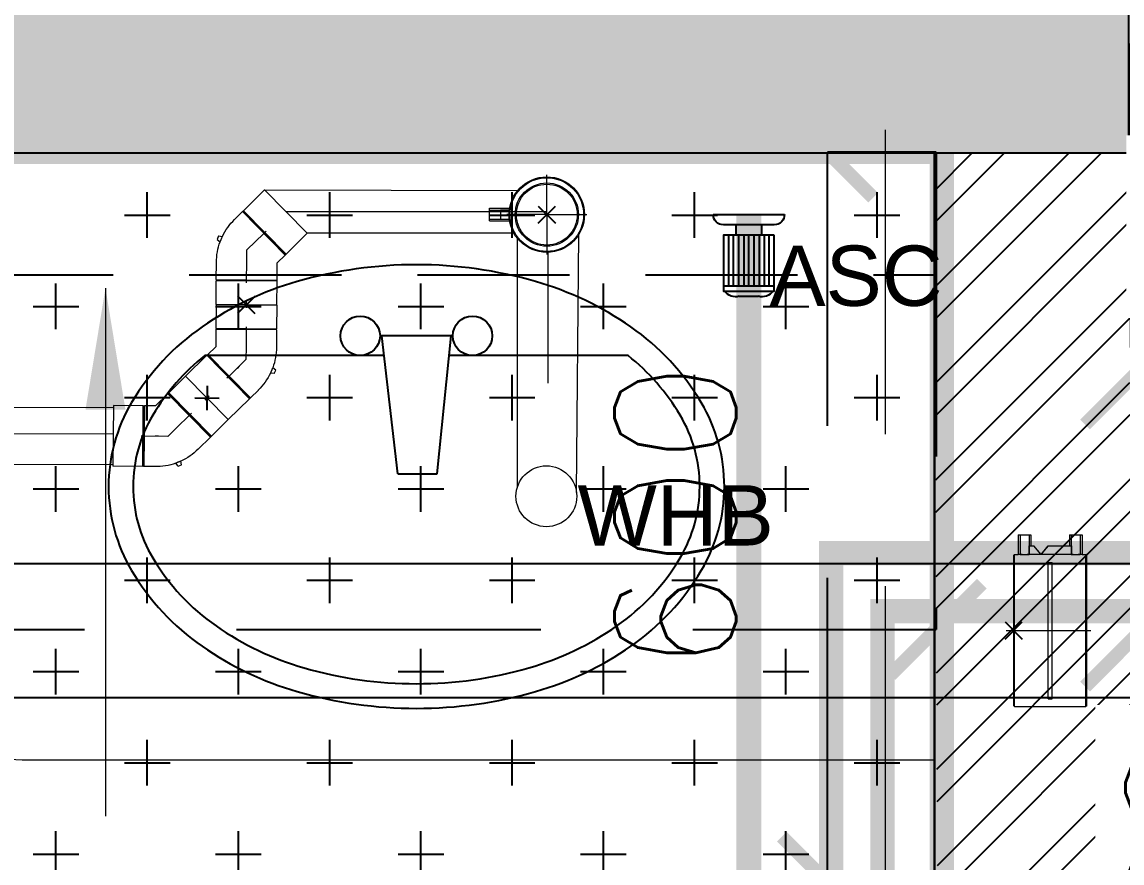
# Model space of a CAD drawing. Header units: millimetres. Extents: x 1135099 to 1230264, y -5736945 to -5695799.
# Drawn here: x 1198341 to 1199245, y -5722508 to -5721817 of the extents above; entities that cross this region are included whole.
import ezdxf

# ---------------------------------------------------------------- set-up
doc = ezdxf.new("R2010")
doc.units = ezdxf.units.MM
doc.header["$LTSCALE"] = 1000
doc.header["$MEASUREMENT"] = 0
for name, pattern in [('2BHK-A - FRONT$0$DASHED', [0.75, 0.5, -0.25]), ('2BHK-A - FRONT$0$PHANTOM2', [1.25, 0.625, -0.125, 0.125, -0.125, 0.125, -0.125]), ('2BHK-A - FRONT$1$AUDIT_D_120904163729-0', [0]), ('2BHK-A - FRONT$1$HIDDEN', [0.375, 0.25, -0.125]), ('AUDIT_D_120904163729-0', [0]), ('T8(T9 IS SIMILAR) - DIMENSION & TEXTING$0$1', [0]), ('T8(T9 IS SIMILAR) - DIMENSION & TEXTING$0$CENTERX2', [101.6, 63.5, -12.7, 12.7, -12.7]), ('T8(T9 IS SIMILAR) - DIMENSION & TEXTING$0$HIDDEN', [0.375, 0.25, -0.125]), ('T8(T9 IS SIMILAR) - DIMENSION & TEXTING$0$T8 - TYPICAL FLOOR CORE$0$( Hidden )', [0.375, 0.25, -0.125]), ('T8(T9 IS SIMILAR) - DIMENSION & TEXTING$1$AUDIT_D_120904163729-0', [0]), ('T8(T9 IS SIMILAR)$0$$0$HIDDEN', [0.375, 0.25, -0.125]), ('T8(T9 IS SIMILAR)$0$HIDDEN', [0.375, 0.25, -0.125])]:
    doc.linetypes.add(name, pattern=pattern)
doc.layers.get('0').update_dxf_attribs({"linetype": 'AUDIT_D_120904163729-0'})
for name, color, linetype in [('2BHK-A - FRONT$0$$0$LEDGE WALL', 5, 'Continuous'), ('2BHK-A - FRONT$0$A-SANITARY', 2, 'Continuous'), ('2BHK-A - FRONT$0$A-TOI SUNK 50MM', 8, 'Continuous'), ('2BHK-A - FRONT$1$A-HATCH -160', 251, '2BHK-A - FRONT$1$AUDIT_D_120904163729-0'), ('T8(T9 IS SIMILAR) - DIMENSION & TEXTING$0$A-DIMENSIONS', 2, 'T8(T9 IS SIMILAR) - DIMENSION & TEXTING$0$HIDDEN'), ('T8(T9 IS SIMILAR) - DIMENSION & TEXTING$0$A-PLUMBING', 7, 'T8(T9 IS SIMILAR) - DIMENSION & TEXTING$1$AUDIT_D_120904163729-0'), ('T8(T9 IS SIMILAR) - DIMENSION & TEXTING$0$KITCHEN BLOCK', 255, 'Continuous'), ('T8(T9 IS SIMILAR) - DIMENSION & TEXTING$0$pl-110 dia soil pipe', 1, 'Continuous'), ('T8(T9 IS SIMILAR) - DIMENSION & TEXTING$0$pl-110 dia soil pipe1', 1, 'Continuous'), ('T8(T9 IS SIMILAR) - DIMENSION & TEXTING$0$U-TI-BOILER', 1, 'T8(T9 IS SIMILAR) - DIMENSION & TEXTING$0$1'), ('T8(T9 IS SIMILAR) - DIMENSION & TEXTING$0$U-TI-TEXT', 7, 'Continuous'), ('T8(T9 IS SIMILAR) - DIMENSION & TEXTING$0$U-TI-WS', 5, 'Continuous'), ('T8_REFUGE COLUMNS$1$A-RCC COLS', 3, 'Continuous'), ('T8_TYPICAL COLUMNS$0$A-RCC COLS', 3, 'Continuous')]:
    doc.layers.add(name, color=color, linetype=linetype)
for name, color, linetype, lineweight in [('2BHK-A - FRONT$0$A-AC DRAIN PIPE', 94, 'Continuous', 18), ('2BHK-A - FRONT$0$A-AC PIPE', 151, 'Continuous', 20), ('2BHK-A - FRONT$1$a-TOI-fixtures', 251, 'Continuous', 0), ('2BHK-A - FRONT$1$A-WALL- 160', 6, 'Continuous', 30), ('T8(T9 IS SIMILAR) - DIMENSION & TEXTING$0$pl-50dia waste pie', 6, 'Continuous', 0), ('T8(T9 IS SIMILAR) - DIMENSION & TEXTING$0$pl-50dia waste pipe1', 6, 'Continuous', 0), ('T8(T9 IS SIMILAR) - DIMENSION & TEXTING$1$R0-18-10-2014-T1-1st Podium Floor Plan$0$Text', 2, 'Continuous', 0), ('T8(T9 IS SIMILAR)$0$D&W', 8, 'Continuous', 25), ('T8(T9 IS SIMILAR)$0$SCPL BEAM', 191, 'T8(T9 IS SIMILAR)$0$$0$HIDDEN', 13)]:
    doc.layers.add(name, color=color, linetype=linetype, lineweight=lineweight)
doc.layers.add('A-RERA CARPET AREA', color=30, linetype='Continuous', plot=False)
doc.layers.add('T8(T9 IS SIMILAR) - DIMENSION & TEXTING$0$GEB-BEZUG', color=2, linetype='Continuous', lineweight=25, true_color=0xffff00)
doc.layers.add('T8_REFUGE COLUMNS$1$COL-HATCH', color=7, linetype='Continuous', lineweight=25, true_color=0xa3a3a3)
doc.styles.add('T8(T9 IS SIMILAR) - DIMENSION & TEXTING$0$arial', font='sanss___.ttf')
doc.styles.add('T8(T9 IS SIMILAR) - DIMENSION & TEXTING$0$Romans 1', font='romans.shx', dxfattribs={"height": 100})
doc.styles.add('T8(T9 IS SIMILAR) - DIMENSION & TEXTING$1$Tahoma', font='tahoma.ttf')
doc.dimstyles.new('T8(T9 IS SIMILAR) - DIMENSION & TEXTING$0$ALPINE S', dxfattribs={"dimscale": 0, "dimtxt": 100, "dimasz": 75, "dimexe": 0, "dimexo": 0, "dimgap": 75, "dimtad": 1, "dimdec": 0, "dimzin": 0, "dimdsep": 46, "dimtxsty": 'T8(T9 IS SIMILAR) - DIMENSION & TEXTING$0$Romans 1', "dimblk": 'T8(T9 IS SIMILAR) - DIMENSION & TEXTING$0$_ArchTick', "dimcen": 0.09, "dimclrd": 256, "dimclre": 256, "dimclrt": 7, "dimadec": 0, "dimazin": 0, "dimtfac": 1, "dimtdec": 0, "dimtofl": 0, "dimtmove": 1, "dimatfit": 0, "dimldrblk": 'T8(T9 IS SIMILAR) - DIMENSION & TEXTING$0$_Open90', "dimfxl": 1, "dimtolj": 1, "dimtzin": 0, "dimarcsym": 0})
doc.dimstyles.new('T8(T9 IS SIMILAR) - DIMENSION & TEXTING$1$SAMATA STD', dxfattribs={"dimtxt": 100, "dimasz": 50, "dimexe": 50, "dimexo": 50, "dimgap": 10, "dimtad": 0, "dimdec": 0, "dimrnd": 5, "dimzin": 0, "dimdsep": 46, "dimtxsty": 'T8(T9 IS SIMILAR) - DIMENSION & TEXTING$1$Tahoma', "dimblk": 'T8(T9 IS SIMILAR) - DIMENSION & TEXTING$1$_Origin2', "dimcen": -50, "dimdle": 50, "dimclrd": 7, "dimclre": 7, "dimclrt": 7, "dimadec": 0, "dimazin": 0, "dimtfac": 1, "dimtdec": 0, "dimtmove": 1, "dimatfit": 3, "dimfxl": 150, "dimtfill": 1, "dimtolj": 1, "dimtzin": 0, "dimlwd": -1, "dimlwe": -1, "dimarcsym": 0})

# ---------------------------------------------------------------- blocks, each defined once
blk = doc.blocks.new('T8(T9 IS SIMILAR) - DIMENSION & TEXTING$0$_ArchTick')
at = {"color": 0, "linetype": 'ByBlock', "const_width": 0.15}
blk.add_lwpolyline([(-0.5, -0.5), (0.5, 0.5)], dxfattribs=at)
blk = doc.blocks.new('*D603')
at = {"layer": 'T8(T9 IS SIMILAR) - DIMENSION & TEXTING$0$A-DIMENSIONS', "linetype": 'T8(T9 IS SIMILAR) - DIMENSION & TEXTING$0$HIDDEN', "lineweight": -2, "transparency": 16777216}
for p, q in [((1196642.34, -5721924.38), (1196642.34, -5722316.2)), ((1199092.34, -5721924.06), (1199092.34, -5722316.2))]:
    blk.add_line(p, q, dxfattribs=at)
at = {"layer": 'T8(T9 IS SIMILAR) - DIMENSION & TEXTING$0$A-DIMENSIONS', "lineweight": -2, "transparency": 16777216}
blk.add_line((1196642.34, -5722316.2), (1199092.34, -5722316.2), dxfattribs=at)
at = {"layer": 'T8(T9 IS SIMILAR) - DIMENSION & TEXTING$0$A-DIMENSIONS', "linetype": 'ByBlock', "lineweight": -2, "transparency": 16777216, "xscale": 75, "yscale": 75, "zscale": 75, "rotation": 180}
blk.add_blockref('T8(T9 IS SIMILAR) - DIMENSION & TEXTING$0$_ArchTick', (1196642.34, -5722316.2), dxfattribs=at)
at = {"layer": 'T8(T9 IS SIMILAR) - DIMENSION & TEXTING$0$A-DIMENSIONS', "linetype": 'ByBlock', "lineweight": -2, "transparency": 16777216, "xscale": 75, "yscale": 75, "zscale": 75}
blk.add_blockref('T8(T9 IS SIMILAR) - DIMENSION & TEXTING$0$_ArchTick', (1199092.34, -5722316.2), dxfattribs=at)
at = {"layer": 'T8(T9 IS SIMILAR) - DIMENSION & TEXTING$0$A-DIMENSIONS', "color": 7, "linetype": 'ByBlock', "transparency": 16777216, "insert": (1197867.34, -5722191.2), "char_height": 100, "attachment_point": 5, "style": 'T8(T9 IS SIMILAR) - DIMENSION & TEXTING$0$Romans 1'}
blk.add_mtext('\\A1;2450', dxfattribs=at)
blk = doc.blocks.new('T8(T9 IS SIMILAR) - DIMENSION & TEXTING$0$_Open90')
at = {"color": 0, "linetype": 'ByBlock', "lineweight": -2}
for p, q in [((-0.5, 0.5), (0, 0)), ((0, 0), (-1, 0)), ((0, 0), (-0.5, -0.5))]:
    blk.add_line(p, q, dxfattribs=at)
blk = doc.blocks.new('*D610')
at = {"layer": 'T8(T9 IS SIMILAR) - DIMENSION & TEXTING$0$A-DIMENSIONS', "linetype": 'T8(T9 IS SIMILAR) - DIMENSION & TEXTING$0$HIDDEN', "lineweight": -2, "transparency": 16777216}
for p, q in [((1199252.36, -5722195.71), (1199252.36, -5722325.65)), ((1200282.24, -5722195.71), (1200282.24, -5722325.65))]:
    blk.add_line(p, q, dxfattribs=at)
at = {"layer": 'T8(T9 IS SIMILAR) - DIMENSION & TEXTING$0$A-DIMENSIONS', "lineweight": -2, "transparency": 16777216}
blk.add_line((1199252.36, -5722325.65), (1200282.24, -5722325.65), dxfattribs=at)
at = {"layer": 'T8(T9 IS SIMILAR) - DIMENSION & TEXTING$0$A-DIMENSIONS', "linetype": 'ByBlock', "lineweight": -2, "transparency": 16777216, "xscale": 75, "yscale": 75, "zscale": 75, "rotation": 180}
blk.add_blockref('T8(T9 IS SIMILAR) - DIMENSION & TEXTING$0$_ArchTick', (1199252.36, -5722325.65), dxfattribs=at)
at = {"layer": 'T8(T9 IS SIMILAR) - DIMENSION & TEXTING$0$A-DIMENSIONS', "linetype": 'ByBlock', "lineweight": -2, "transparency": 16777216, "xscale": 75, "yscale": 75, "zscale": 75}
blk.add_blockref('T8(T9 IS SIMILAR) - DIMENSION & TEXTING$0$_ArchTick', (1200282.24, -5722325.65), dxfattribs=at)
at = {"layer": 'T8(T9 IS SIMILAR) - DIMENSION & TEXTING$0$A-DIMENSIONS', "color": 7, "linetype": 'ByBlock', "transparency": 16777216, "insert": (1199767.3, -5722200.65), "char_height": 100, "attachment_point": 5, "style": 'T8(T9 IS SIMILAR) - DIMENSION & TEXTING$0$Romans 1'}
blk.add_mtext('\\A1;1030', dxfattribs=at)
blk = doc.blocks.new('T8(T9 IS SIMILAR) - DIMENSION & TEXTING$0$Einfügepunkt')
at = {"layer": 'T8(T9 IS SIMILAR) - DIMENSION & TEXTING$0$GEB-BEZUG'}
for p, q in [((-7.07, -7.07), (7.07, 7.07)), ((-7.07, 7.07), (7.07, -7.07))]:
    blk.add_line(p, q, dxfattribs=at)
blk = doc.blocks.new('T8(T9 IS SIMILAR) - DIMENSION & TEXTING$0$367.771.16.1_A')
at = {"lineweight": 13, "ltscale": 25}
for p, q in [((3.8, 78.5), (3.8, 62.5)), ((3.8, 78.5), (14.2, 78.5)), ((5.3, 78.5), (5.3, 62.5)), ((12.7, 78.5), (12.7, 62.5)), ((14.2, 78.5), (14.2, 69.5)), ((45.8, 78.5), (45.8, 69.5)), ((45.8, 78.5), (56.2, 78.5)), ((47.3, 78.5), (47.3, 62.5)), ((54.7, 78.5), (54.7, 62.5)), ((56.2, 78.5), (56.2, 62.5)), ((12.6, 62.39), (12.6, 69.5)), ((12.6, 69.5), (16.49, 69.5)), ((22.45, 62.5), (16.57, 69.5)), ((22.45, 62.5), (28.32, 69.5)), ((28.41, 69.5), (47.4, 69.5)), ((47.4, 69.5), (47.4, 62.39)), ((0, 61.79), (0.71, 62.5)), ((0, -61.79), (0, 61.79)), ((0, 55), (28.3, 55)), ((0.71, 62.5), (3.8, 62.5)), ((0.71, -62.5), (0.71, 62.5)), ((5.3, 62.5), (12.7, 62.5)), ((22.45, 62.39), (12.6, 62.39)), ((22.45, 62.5), (22.45, 62.39)), ((47.4, 62.39), (22.45, 62.39)), ((28.3, 56), (31.7, 56)), ((28.3, -56), (28.3, 56)), ((31.7, -56), (31.7, 56)), ((31.7, 55), (60, 55)), ((47.3, 62.5), (54.7, 62.5)), ((56.2, 62.5), (59.29, 62.5)), ((60, 61.79), (59.29, 62.5)), ((59.29, -62.5), (59.29, 62.5)), ((60, -61.79), (60, 61.79)), ((-6.08, -0.06), (11.58, -0.06)), ((11.58, -0.06), (53.35, -0.06)), ((53.35, -0.06), (63.29, -0.06)), ((0, -55), (28.3, -55)), ((0, -61.79), (0.71, -62.5)), ((0.71, -62.5), (59.29, -62.5)), ((28.3, -56), (31.7, -56)), ((31.7, -55), (60, -55)), ((60, -61.79), (59.29, -62.5))]:
    blk.add_line(p, q, dxfattribs=at)
for points, weights in [([(22.45, 62.39), (19.63, 65.75), (16.49, 69.5)], [1, 1.00181632922, 1.00072644359]), ([(16.49, 69.5), (16.57, 69.5), (16.57, 69.5)], [1.01365125454, 1.01438848921, 1.01438848921]), ([(28.41, 69.5), (25.27, 65.75), (22.45, 62.39)], [1.00072644331, 1.00181632851, 1]), ([(28.32, 69.5), (28.32, 69.5), (28.41, 69.5)], [1.01438848921, 1.01438848921, 1.01365125454])]:
    blk.add_rational_spline(points, weights, degree=2, dxfattribs=at)
for points, knots in [([(12.6, 62.39), (12.15, 62.36), (11.6, 62.33), (10.35, 62.29), (9.65, 62.28), (8.35, 62.28), (7.65, 62.29), (6.37, 62.34), (5.78, 62.36), (4.86, 62.42), (4.46, 62.45), (3.93, 62.49), (3.8, 62.5), (3.8, 62.5)], [1.186254, 1.186254, 1.186254, 1.186254, 1.37182, 1.37182, 1.567794, 1.567794, 1.763769, 1.763769, 1.959743, 1.959743, 2.155717, 2.155717, 2.351692, 2.351692, 2.351692, 2.351692]), ([(5.3, 62.5), (5.3, 62.5), (5.39, 62.49), (5.77, 62.47), (6.06, 62.46), (6.71, 62.43), (7.13, 62.42), (8.04, 62.4), (8.54, 62.39), (9.46, 62.39), (9.96, 62.4), (10.87, 62.42), (11.29, 62.43), (11.94, 62.46), (12.23, 62.47), (12.61, 62.49), (12.7, 62.5), (12.7, 62.5)], [0.557636, 0.557636, 0.557636, 0.557636, 0.697045, 0.697045, 0.836454, 0.836454, 0.975863, 0.975863, 1.115272, 1.115272, 1.254681, 1.254681, 1.39409, 1.39409, 1.533499, 1.533499, 1.672909, 1.672909, 1.672909, 1.672909]), ([(47.3, 62.5), (47.3, 62.5), (47.39, 62.49), (47.77, 62.47), (48.06, 62.46), (48.71, 62.43), (49.13, 62.42), (50.04, 62.4), (50.54, 62.39), (51.46, 62.39), (51.96, 62.4), (52.87, 62.42), (53.29, 62.43), (53.94, 62.46), (54.23, 62.47), (54.61, 62.49), (54.7, 62.5), (54.7, 62.5)], [0.557636, 0.557636, 0.557636, 0.557636, 0.697045, 0.697045, 0.836454, 0.836454, 0.975863, 0.975863, 1.115272, 1.115272, 1.254681, 1.254681, 1.39409, 1.39409, 1.533499, 1.533499, 1.672909, 1.672909, 1.672909, 1.672909]), ([(56.2, 62.5), (56.2, 62.5), (56.07, 62.49), (55.54, 62.45), (55.14, 62.42), (54.22, 62.36), (53.63, 62.34), (52.35, 62.29), (51.65, 62.28), (50.35, 62.28), (49.65, 62.29), (48.4, 62.33), (47.85, 62.36), (47.4, 62.39)], [0.783897, 0.783897, 0.783897, 0.783897, 0.979871, 0.979871, 1.175845, 1.175845, 1.37182, 1.37182, 1.567794, 1.567794, 1.763769, 1.763769, 1.949335, 1.949335, 1.949335, 1.949335])]:
    blk.add_open_spline(points, degree=3, knots=knots, dxfattribs=at)
blk.add_blockref('T8(T9 IS SIMILAR) - DIMENSION & TEXTING$0$Einfügepunkt', (0, 0), dxfattribs=at)
blk = doc.blocks.new('T8(T9 IS SIMILAR) - DIMENSION & TEXTING$0$361.771.16.1_G')
at = {"lineweight": 13, "ltscale": 25}
for p, q in [((0, 0), (0, 32.79)), ((-47, 5.2), (-30.56, 5.2)), ((-47, -5.2), (-47, 5.2)), ((-47, 3.7), (-30.78, 3.7)), ((-38, 3.75), (-38, -3.75)), ((-30.77, 3.75), (-38, 3.75)), ((-47, -3.7), (-30.78, -3.7)), ((-47, -5.2), (-30.56, -5.2)), ((-38, -3.75), (-30.77, -3.75)), ((0, 0), (-32.79, 0)), ((0, 0), (0, -32.79)), ((0, 0), (32.79, 0))]:
    blk.add_line(p, q, dxfattribs=at)
for radius in [31, 30.29, 26, 25]:
    blk.add_circle((0, 0), radius, dxfattribs=at)
blk.add_blockref('T8(T9 IS SIMILAR) - DIMENSION & TEXTING$0$Einfügepunkt', (0, 0), dxfattribs=at)
blk = doc.blocks.new('T8(T9 IS SIMILAR) - DIMENSION & TEXTING$0$ASC')
at = {"layer": 'T8(T9 IS SIMILAR) - DIMENSION & TEXTING$0$U-TI-BOILER'}
for points in [[(631187.54005, 41364.6471), (631187.55365, 41364.6471)], [(631187.56485, 41364.6039), (631187.52885, 41364.6039), (631187.52885, 41364.6399), (631187.52885, 41364.6435), (631187.56485, 41364.6435), (631187.56485, 41364.6039)], [(631187.56485, 41364.6399), (631187.52885, 41364.6399)], [(631187.53245, 41364.6039), (631187.53245, 41364.6399)], [(631187.53605, 41364.6399), (631187.53605, 41364.6039)], [(631187.53965, 41364.6039), (631187.53965, 41364.6399)], [(631187.54325, 41364.6039), (631187.54325, 41364.6399)], [(631187.54685, 41364.6399), (631187.54685, 41364.6039)], [(631187.55045, 41364.6039), (631187.55045, 41364.6399)], [(631187.55405, 41364.6039), (631187.55405, 41364.6399)], [(631187.55765, 41364.6039), (631187.55765, 41364.6399)], [(631187.56125, 41364.6399), (631187.56125, 41364.6039)], [(631187.53785, 41364.6039), (631187.53785, 41364.5967)], [(631187.55585, 41364.5967), (631187.55585, 41364.6039)], [(631187.56485, 41364.5967), (631187.52885, 41364.5967)], [(631187.52165, 41364.5895), (631187.57205, 41364.5895)]]:
    blk.add_lwpolyline(points, dxfattribs=at)
for centre, radius, start, end in [((631187.53736, 41364.6384), 0.00911, 72.81975, 145.94062), ((631187.55634, 41364.6384), 0.00911, 34.05939, 107.18025), ((631187.52885, 41364.5895), 0.0072, 90, 180), ((631187.56485, 41364.5895), 0.0072, 0, 90)]:
    blk.add_arc(centre, radius, start, end, dxfattribs=at)
blk = doc.blocks.new('*D236')
at = {"layer": 'T8(T9 IS SIMILAR) - DIMENSION & TEXTING$0$U-TI-TEXT', "linetype": 'T8(T9 IS SIMILAR) - DIMENSION & TEXTING$0$T8 - TYPICAL FLOOR CORE$0$( Hidden )', "lineweight": -2, "transparency": 16777216}
for p, q in [((-8027.14, -7960.86), (-8029.14, -7960.86)), ((-8027.14, -9440.88), (-8029.14, -9440.88))]:
    blk.add_line(p, q, dxfattribs=at)
at = {"layer": 'T8(T9 IS SIMILAR) - DIMENSION & TEXTING$0$U-TI-TEXT', "lineweight": -2, "transparency": 16777216}
blk.add_line((-8029.14, -7960.86), (-8029.14, -9440.88), dxfattribs=at)
at = {"layer": 'T8(T9 IS SIMILAR) - DIMENSION & TEXTING$0$U-TI-TEXT', "linetype": 'ByBlock', "lineweight": -2, "transparency": 16777216, "xscale": 75, "yscale": 75, "zscale": 75}
for p, rotation in [((-8029.14, -7960.86), 90), ((-8029.14, -9440.88), 270)]:
    blk.add_blockref('T8(T9 IS SIMILAR) - DIMENSION & TEXTING$0$_ArchTick', p, dxfattribs=dict(at, rotation=rotation))
at = {"layer": 'T8(T9 IS SIMILAR) - DIMENSION & TEXTING$0$U-TI-TEXT', "color": 7, "linetype": 'ByBlock', "transparency": 16777216, "insert": (-8154.14, -8700.87), "char_height": 100, "attachment_point": 5, "rotation": 90, "style": 'T8(T9 IS SIMILAR) - DIMENSION & TEXTING$0$Romans 1', "bg_fill": 3, "box_fill_scale": 1.25, "bg_fill_color": 256, "bg_fill_true_color": 13158600, "bg_fill_transparency": 0}
blk.add_mtext('\\A1;1480', dxfattribs=at)
blk = doc.blocks.new('T8(T9 IS SIMILAR) - DIMENSION & TEXTING$0$361.045.16.1_A')
at = {"ltscale": 25}
for p, q in [((-49.5, 14.14), (-14.14, 49.5)), ((3.18, 32.17), (-14.14, 49.5)), ((3.18, 32.17), (-32.17, -3.18)), ((-31.47, -3.89), (3.89, 31.47)), ((3.18, 31.47), (-31.47, -3.18)), ((3.18, 31.47), (3.18, 32.17)), ((3.18, 31.47), (3.89, 31.47)), ((10.36, 25), (3.89, 31.47)), ((-32.17, -3.18), (-49.5, 14.14)), ((-13.79, 13.79), (-15.56, 15.56)), ((0, 0), (-13.79, 13.79)), ((23.39, 11.31), (20.26, 10.9)), ((23.39, 11.31), (24.54, 8.54)), ((-5.55, 5.55), (-7.32, 7.32)), ((0, -10.36), (0, 0)), ((24.54, 8.54), (22.03, 6.62)), ((-31.47, -3.18), (-32.17, -3.18)), ((-31.47, -3.18), (-31.47, -3.89)), ((-25, -10.36), (-31.47, -3.89)), ((-25, -24.5), (-25, -10.36)), ((0, -24.5), (0, -10.36)), ((25, -24.5), (25, -10.36)), ((-24.5, -25), (-25, -24.5)), ((25, -24.5), (-25, -24.5)), ((-24.5, -25), (-25, -25.5)), ((-25, -45), (-25, -25.5)), ((-25, -25.5), (25, -25.5)), ((-24.5, -25), (24.5, -25)), ((0, -27), (0, -24.5)), ((24.5, -25), (25, -24.5)), ((24.5, -25), (25, -25.5)), ((25, -45), (25, -25.5)), ((-25, -45), (25, -45)), ((0, -45), (-2.5, -45)), ((0, -45), (0, -42.5)), ((0, -45), (0, -47.5)), ((0, -45), (2.5, -45))]:
    blk.add_line(p, q, dxfattribs=at)
for start, end in [(25.15748, 45), (0, 19.84252)]:
    blk.add_arc((-25, -10.36), 50, start, end, dxfattribs=at)
blk.add_open_spline([(22.03, 6.62), (22.03, 6.62), (22.02, 6.64), (21.97, 6.76), (21.91, 6.87), (21.77, 7.19), (21.67, 7.4), (21.49, 7.81), (21.4, 8), (21.26, 8.35), (21.19, 8.5), (21.07, 8.79), (21.01, 8.94), (20.88, 9.26), (20.81, 9.43), (20.65, 9.83), (20.57, 10.06), (20.42, 10.45), (20.36, 10.62), (20.28, 10.84), (20.26, 10.9), (20.26, 10.9)], degree=3, knots=[-0.7326885, -0.7326885, -0.7326885, -0.7326885, -0.6703276, -0.6703276, -0.5851203, -0.5851203, -0.4924215, -0.4924215, -0.4253679, -0.4253679, -0.3759063, -0.3759063, -0.3289293, -0.3289293, -0.2716255, -0.2716255, -0.1856359, -0.1856359, -0.0935578, -0.0935578, 0, 0, 0, 0], dxfattribs=at)
blk.add_blockref('T8(T9 IS SIMILAR) - DIMENSION & TEXTING$0$Einfügepunkt', (0, -45), dxfattribs=at)
blk = doc.blocks.new('*D297')
at = {"layer": 'T8(T9 IS SIMILAR) - DIMENSION & TEXTING$0$A-DIMENSIONS', "linetype": 'T8(T9 IS SIMILAR) - DIMENSION & TEXTING$0$HIDDEN', "lineweight": -2, "transparency": 16777216}
for p, q in [((1199252.26, -5721834.75), (1199252.26, -5722110.4)), ((1199552.26, -5721834.75), (1199552.26, -5722110.4))]:
    blk.add_line(p, q, dxfattribs=at)
at = {"layer": 'T8(T9 IS SIMILAR) - DIMENSION & TEXTING$0$A-DIMENSIONS', "lineweight": -2, "transparency": 16777216}
blk.add_line((1199252.26, -5722110.4), (1199552.26, -5722110.4), dxfattribs=at)
at = {"layer": 'T8(T9 IS SIMILAR) - DIMENSION & TEXTING$0$A-DIMENSIONS', "linetype": 'ByBlock', "lineweight": -2, "transparency": 16777216, "xscale": 75, "yscale": 75, "zscale": 75, "rotation": 180}
blk.add_blockref('T8(T9 IS SIMILAR) - DIMENSION & TEXTING$0$_ArchTick', (1199252.26, -5722110.4), dxfattribs=at)
at = {"layer": 'T8(T9 IS SIMILAR) - DIMENSION & TEXTING$0$A-DIMENSIONS', "linetype": 'ByBlock', "lineweight": -2, "transparency": 16777216, "xscale": 75, "yscale": 75, "zscale": 75}
blk.add_blockref('T8(T9 IS SIMILAR) - DIMENSION & TEXTING$0$_ArchTick', (1199552.26, -5722110.4), dxfattribs=at)
at = {"layer": 'T8(T9 IS SIMILAR) - DIMENSION & TEXTING$0$A-DIMENSIONS', "color": 7, "linetype": 'ByBlock', "transparency": 16777216, "insert": (1199402.26, -5721985.4), "char_height": 100, "attachment_point": 5, "style": 'T8(T9 IS SIMILAR) - DIMENSION & TEXTING$0$Romans 1', "bg_fill": 3, "box_fill_scale": 1.25, "bg_fill_color": 256, "bg_fill_true_color": 13158600, "bg_fill_transparency": 0}
blk.add_mtext('\\A1;300', dxfattribs=at)
blk = doc.blocks.new('T8(T9 IS SIMILAR) - DIMENSION & TEXTING$1$_Origin2')
at = {"color": 0, "linetype": 'ByBlock', "lineweight": -2}
blk.add_line((-0.5, 0), (-1, 0), dxfattribs=at)
for radius in [0.5, 0.25]:
    blk.add_circle((0, 0), radius, dxfattribs=at)
blk = doc.blocks.new('*D269')
at = {"layer": 'T8(T9 IS SIMILAR) - DIMENSION & TEXTING$0$A-DIMENSIONS', "linetype": 'T8(T9 IS SIMILAR) - DIMENSION & TEXTING$0$HIDDEN', "lineweight": -2, "transparency": 16777216}
for p, q in [((1199092.34, -5721924.06), (1199003.03, -5721924.06)), ((1199092.26, -5722523.93), (1199003.03, -5722523.93))]:
    blk.add_line(p, q, dxfattribs=at)
at = {"layer": 'T8(T9 IS SIMILAR) - DIMENSION & TEXTING$0$A-DIMENSIONS', "lineweight": -2, "transparency": 16777216}
blk.add_line((1199003.03, -5722523.93), (1199003.03, -5721924.06), dxfattribs=at)
at = {"layer": 'T8(T9 IS SIMILAR) - DIMENSION & TEXTING$0$A-DIMENSIONS', "linetype": 'ByBlock', "lineweight": -2, "transparency": 16777216, "xscale": 75, "yscale": 75, "zscale": 75}
for p, rotation in [((1199003.03, -5721924.06), 90), ((1199003.03, -5722523.93), 270)]:
    blk.add_blockref('T8(T9 IS SIMILAR) - DIMENSION & TEXTING$0$_ArchTick', p, dxfattribs=dict(at, rotation=rotation))
at = {"layer": 'T8(T9 IS SIMILAR) - DIMENSION & TEXTING$0$A-DIMENSIONS', "color": 7, "linetype": 'ByBlock', "transparency": 16777216, "insert": (1198878.03, -5722223.99), "char_height": 100, "attachment_point": 5, "rotation": 90, "style": 'T8(T9 IS SIMILAR) - DIMENSION & TEXTING$0$Romans 1'}
blk.add_mtext('\\A1;600', dxfattribs=at)
blk = doc.blocks.new('T8_REFUGE COLUMNS')
at = {"layer": 'T8_REFUGE COLUMNS$1$COL-HATCH', "linetype": 'ByBlock'}
h = blk.add_hatch(color=256, dxfattribs=at)
h.dxf.hatch_style = 1
h.paths.add_polyline_path([(1196642.07, -5721924.86), (1199252.07, -5721924.86), (1199252.07, -5721674.86), (1196642.07, -5721674.86)])
at = {"layer": 'T8_REFUGE COLUMNS$1$A-RCC COLS', "linetype": 'ByBlock'}
blk.add_lwpolyline([(1196642.07, -5721924.86), (1199252.07, -5721924.86), (1199252.07, -5721674.86), (1196642.07, -5721674.86)], close=True, dxfattribs=at)
blk = doc.blocks.new('T8_TYPICAL COLUMNS')
at = {"layer": 'T8_TYPICAL COLUMNS$0$A-RCC COLS', "linetype": 'ByBlock'}
blk.add_blockref('T8_REFUGE COLUMNS', (0, 0), dxfattribs=at)
blk = doc.blocks.new('2BHK-A - FRONT$0$WB1-flat-1')
at = {"layer": '2BHK-A - FRONT$0$A-SANITARY', "color": 251, "ltscale": 1000}
for p, q in [((-190061.5, 1779507.92), (-190121.39, 1779507.92)), ((-190106.83, 1779394.52), (-190119.87, 1779507.92)), ((-190074.43, 1779394.52), (-190063.02, 1779507.92)), ((-190118, 1779491.72), (-190265.39, 1779491.72)), ((-189917.49, 1779491.72), (-190064.65, 1779491.72))]:
    blk.add_line(p, q, dxfattribs=at)
at = {"layer": '2BHK-A - FRONT$0$A-SANITARY', "color": 251}
blk.add_line((-190106.83, 1779394.52), (-190074.43, 1779394.52), dxfattribs=at)
for centre, major_axis, start_param, end_param in [((-190091.44, 1779212.47), (92.61, -341.52), 2.876783, 3.157331), ((-190091.44, 1779212.47), (92.61, -341.52), 2.596234, 2.876783), ((-190115.77, 1779296.89), (69.62, -256.74), 3.157331, 3.484585), ((-190067.12, 1779296.89), (69.62, -256.74), 2.268981, 2.596234), ((-190137.59, 1779507.92), (4.24, -15.64), 6.018375, 12.30156), ((-190045.3, 1779507.92), (4.24, -15.64), 6.018375, 12.30156), ((-190152.93, 1779350.31), (52.59, -193.93), 3.484585, 3.910525), ((-190029.95, 1779350.31), (52.59, -193.93), 1.84304, 2.268981), ((-190152.93, 1779350.31), (47.29, -174.38), 3.548625, 3.910525), ((-190029.95, 1779350.31), (47.29, -174.38), 1.84304, 2.20494), ((-190209.64, 1779384.08), (35.31, -130.22), 3.910525, 4.447579), ((-189973.24, 1779384.08), (35.31, -130.22), 1.305986, 1.84304), ((-190209.64, 1779384.08), (30.01, -110.68), 3.910525, 4.447579), ((-189973.24, 1779384.08), (30.01, -110.68), 1.305986, 1.84304), ((-190209.64, 1779384.08), (35.31, -130.22), 4.447579, 4.984633), ((-190209.64, 1779384.08), (30.01, -110.68), 4.447579, 4.984633), ((-189973.24, 1779384.08), (30.01, -110.68), 0.768932, 1.305986), ((-189973.24, 1779384.08), (35.31, -130.22), 0.768932, 1.305986), ((-190152.93, 1779417.85), (47.29, -174.38), 4.984633, 5.410573), ((-190029.95, 1779417.85), (47.29, -174.38), 0.342992, 0.768932), ((-190152.93, 1779417.85), (52.59, -193.93), 4.984633, 5.410573), ((-190029.95, 1779417.85), (52.59, -193.93), 0.342992, 0.768932), ((-190115.77, 1779471.27), (64.32, -237.19), 5.410573, 5.737826), ((-190067.12, 1779471.27), (64.32, -237.19), 0.015739, 0.342992), ((-190115.77, 1779471.27), (69.62, -256.74), 5.410573, 5.737826), ((-190067.12, 1779471.27), (69.62, -256.74), 0.015739, 0.342992), ((-190091.44, 1779555.68), (87.31, -321.98), 5.737826, 6.018375), ((-190091.44, 1779555.68), (87.31, -321.98), 6.018375, 6.298924), ((-190091.44, 1779555.68), (92.61, -341.52), 5.737826, 6.018375), ((-190091.44, 1779555.68), (92.61, -341.52), 6.018375, 6.298924)]:
    blk.add_ellipse(centre, major_axis=major_axis, ratio=1, start_param=start_param, end_param=end_param, dxfattribs=at)
blk = doc.blocks.new('2BHK-A - FRONT')
at = {"layer": '2BHK-A - FRONT$0$A-TOI SUNK 50MM'}
h = blk.add_hatch(dxfattribs=at)
h.set_pattern_fill('CROSS', color=256, scale=300, style=0)
h.set_pattern_definition([(0, (0, -0.9), (75, 75), [37.5, -112.5]), (90, (18.75, -19.65), (-75, 75), [37.5, -112.5])])
h.paths.add_polyline_path([(1142149.53, -5723374.57), (1144599.49, -5723374.57), (1144599.49, -5721924.93), (1142149.53, -5721924.93)])
h.paths.add_polyline_path([(1148199.21, -5723374.57), (1145949.46, -5723374.57), (1145949.46, -5721924.93), (1148199.21, -5721924.93)])
at = {"layer": '2BHK-A - FRONT$1$A-HATCH -160', "linetype": 'ByBlock'}
h = blk.add_hatch(dxfattribs=at)
h.set_pattern_fill('ANSI32', color=256, scale=150)
h.set_pattern_definition([(45, (0, -0.55), (-39.77475644, 39.77475644), []), (45, (26.517, -0.55), (-39.77475644, 39.77475644), [])])
h.paths.add_polyline_path([(1145269.87, -5728524.22), (1145269.87, -5728684.22), (1144639.81, -5728684.22), (1144639.81, -5726829.51), (1144799.81, -5726829.51), (1144799.81, -5728524.22)])
h.paths.add_polyline_path([(1148934.49, -5727449.76), (1148934.48, -5727609.79), (1147999.49, -5727609.76), (1147999.49, -5727009.51), (1148159.49, -5727009.51), (1148159.49, -5727449.76)])
h.paths.add_polyline_path([(1147999.49, -5728684.22), (1147999.49, -5728524.22), (1147369.87, -5728524.22), (1147369.87, -5728684.22)])
edge = h.paths.add_edge_path()
edge.add_line((1151334.49, -5727449.76), (1151779.48, -5727449.76))
edge.add_line((1151779.48, -5727449.76), (1151779.49, -5727609.78))
edge.add_line((1151704.49, -5727609.78), (1151334.49, -5727609.79))
edge.add_line((1151334.49, -5727609.79), (1151334.49, -5727449.76))
h.paths.add_polyline_path([(1146264.49, -5719573.81), (1146424.49, -5719573.81), (1146424.49, -5719224.58), (1146264.49, -5719224.58)])
h.paths.add_polyline_path([(1145549.4, -5721834.39), (1145788.92, -5721834.39), (1145790.01, -5721674.58), (1145549.4, -5721674.58)])
h.paths.add_polyline_path([(1145949.46, -5721924.17), (1145949.46, -5722524.57), (1145789.46, -5722524.57), (1145789.46, -5721924.17)])
h.paths.add_polyline_path([(1144599.49, -5721924.58), (1144759.49, -5721924.58), (1144761.99, -5722524.57), (1144601.99, -5722524.57)])
h.paths.add_polyline_path([(1144599.49, -5723474.57), (1144599.49, -5723174.57), (1144759.49, -5723174.57), (1144759.49, -5723314.57), (1145789.46, -5723314.57), (1145789.46, -5723174.57), (1145949.46, -5723174.57), (1145949.46, -5723474.22)])
at = {"layer": '2BHK-A - FRONT$0$$0$LEDGE WALL', "linetype": '2BHK-A - FRONT$1$HIDDEN', "ltscale": 0.5}
blk.add_line((1143799.53, -5722024.89), (1144599.56, -5722024.89), dxfattribs=at)
at = {"layer": '2BHK-A - FRONT$0$A-AC DRAIN PIPE', "linetype": '2BHK-A - FRONT$0$PHANTOM2', "ltscale": 0.1, "const_width": 20, "elevation": -1.17}
blk.add_lwpolyline([(1144826.77, -5722253.58), (1144514.74, -5722253.58), (1144514.74, -5723484.3)], dxfattribs=at)
at = {"layer": '2BHK-A - FRONT$0$A-AC PIPE', "linetype": '2BHK-A - FRONT$0$DASHED', "ltscale": 0.1, "const_width": 20, "elevation": -1.17}
blk.add_lwpolyline([(1144556.86, -5723484.3), (1144556.86, -5722301.22), (1144799.83, -5722301.22)], dxfattribs=at)
at = {"layer": '2BHK-A - FRONT$0$A-TOI SUNK 50MM'}
blk.add_lwpolyline([(1142149.53, -5723374.57), (1144599.49, -5723374.57), (1144599.49, -5721924.93), (1142149.53, -5721924.93)], close=True, dxfattribs=at)
at = {"layer": '2BHK-A - FRONT$1$a-TOI-fixtures'}
for p, q in [((1143799.53, -5721924.89), (1144584.49, -5721924.89)), ((1143849.53, -5722423.23), (1144599.49, -5722423.23))]:
    blk.add_line(p, q, dxfattribs=at)
blk.add_arc((1143849.53, -5722373.23), 50, 180.00003, 270, dxfattribs=at)
at = {"layer": '2BHK-A - FRONT$1$A-WALL- 160', "linetype": 'ByBlock'}
blk.add_line((1144599.49, -5722524.57), (1144599.49, -5721924.6), dxfattribs=at)
at = {"layer": '2BHK-A - FRONT$1$A-WALL- 160'}
blk.add_blockref('2BHK-A - FRONT$0$WB1-flat-1', (1334265.17, -7501582.79), dxfattribs=at)
blk = doc.blocks.new('T8(T9 IS SIMILAR)')
at = {"layer": 'T8(T9 IS SIMILAR)$0$SCPL BEAM', "linetype": 'T8(T9 IS SIMILAR)$0$HIDDEN'}
blk.add_line((1199051.74, -5721905.94, 0.07), (1199051.74, -5723273.51, 0.1), dxfattribs=at)
at = {"layer": 'T8(T9 IS SIMILAR)$0$D&W', "linetype": 'ByBlock'}
for name, p in [('T8_TYPICAL COLUMNS', (0, 0)), ('2BHK-A - FRONT', (54492.78, -0.36))]:
    blk.add_blockref(name, p, dxfattribs=at)
blk = doc.blocks.new('T8(T9 IS SIMILAR) - DIMENSION & TEXTING$0$A$C77D62699')
at = {"layer": 'T8(T9 IS SIMILAR) - DIMENSION & TEXTING$0$pl-110 dia soil pipe1'}
for p, q in [((-10095.91, -8388.13, 1.37), (-8046.25, -8388, 0.21)), ((-10056.46, -8498.34, 0.82), (-8021.13, -8498, 0.2))]:
    blk.add_line(p, q, dxfattribs=at)
at = {"layer": 'T8(T9 IS SIMILAR) - DIMENSION & TEXTING$0$pl-50dia waste pipe1'}
for p, q in [((-8655.48, -8329.78, 0.72), (-8653.6, -8117.74, 0.97)), ((-8703.97, -8324.77, 0.72), (-8703.97, -8121.02, 0.72))]:
    blk.add_line(p, q, dxfattribs=at)
at = {"layer": 'T8(T9 IS SIMILAR) - DIMENSION & TEXTING$0$pl-50dia waste pipe1', "color": 12, "linetype": 'T8(T9 IS SIMILAR) - DIMENSION & TEXTING$0$CENTERX2'}
blk.add_line((-8678.97, -8239.98, 0.72), (-8678.97, -8132.4, 0.72), dxfattribs=at)
at = {"layer": 'T8(T9 IS SIMILAR) - DIMENSION & TEXTING$0$pl-50dia waste pipe1', "elevation": 0.77}
for points in [[(-8911.93, -8081.1), (-8703.85, -8081.66)], [(-8877.14, -8116.48), (-8706.23, -8116.48)], [(-9609.1, -8258.12), (-9036.22, -8259.89)], [(-9609.1, -8308.12), (-9036.61, -8306.4)]]:
    blk.add_lwpolyline(points, dxfattribs=at)
at = {"layer": 'T8(T9 IS SIMILAR) - DIMENSION & TEXTING$0$pl-50dia waste pipe1', "color": 12, "linetype": 'T8(T9 IS SIMILAR) - DIMENSION & TEXTING$0$CENTERX2', "elevation": 0.77}
for points in [[(-8894.4, -8098.93), (-8679.96, -8098.93)], [(-9609.1, -8283.12), (-9036.4, -8281.37)]]:
    blk.add_lwpolyline(points, dxfattribs=at)
at = {"layer": 'T8(T9 IS SIMILAR) - DIMENSION & TEXTING$0$pl-50dia waste pipe1', "ltscale": 0.1}
for centre in [(-8679.96, -8101.41), (-8680.3, -8332.81, 0.72)]:
    blk.add_circle(centre, 25, dxfattribs=at)
at = {"layer": 'T8(T9 IS SIMILAR) - DIMENSION & TEXTING$0$U-TI-WS', "lineweight": 40, "ltscale": 0.01, "const_width": 20.53, "elevation": 0.72}
blk.add_lwpolyline([(-8513.8, -9263.95), (-8513.86, -8101.42)], dxfattribs=at)
at = {"layer": 'T8(T9 IS SIMILAR) - DIMENSION & TEXTING$0$KITCHEN BLOCK', "xscale": -1164.279916331981, "yscale": 1164.279916331981, "zscale": 1164.279916331981, "rotation": 180.0030675117133}
blk.add_blockref('T8(T9 IS SIMILAR) - DIMENSION & TEXTING$0$ASC', (-734890075.46, 48112515.24, 0.72), dxfattribs=at)
at = {"layer": 'T8(T9 IS SIMILAR) - DIMENSION & TEXTING$0$pl-110 dia soil pipe', "ltscale": 0.1, "xscale": 1.000020158935082, "yscale": 1.000020158935082, "zscale": 1.000020158935082}
blk.add_blockref('T8(T9 IS SIMILAR) - DIMENSION & TEXTING$0$367.771.16.1_A', (-8296.15, -8443.11, 0.01), dxfattribs=at)
at = {"layer": 'T8(T9 IS SIMILAR) - DIMENSION & TEXTING$0$pl-50dia waste pie', "xscale": 1.000020158935082, "yscale": 1.000020158935082, "zscale": 1.000020158935082}
blk.add_blockref('T8(T9 IS SIMILAR) - DIMENSION & TEXTING$0$361.771.16.1_G', (-8679.96, -8101.41), dxfattribs=at)
at = {"layer": 'T8(T9 IS SIMILAR) - DIMENSION & TEXTING$0$pl-50dia waste pie', "ltscale": 0.1, "xscale": -1.000020158935082, "yscale": 1.000020158935082, "zscale": 1.000020158935082}
for p, rotation in [((-8926.48, -8130.48, 0.77), 359.5175183754319), ((-8927.24, -8220.48, 0.77), 179.5175183754319), ((-8991.42, -8283.58, 0.77), 134.5175183753899)]:
    blk.add_blockref('T8(T9 IS SIMILAR) - DIMENSION & TEXTING$0$361.045.16.1_A', p, dxfattribs=dict(at, rotation=rotation))
at = {"layer": 'T8(T9 IS SIMILAR) - DIMENSION & TEXTING$0$U-TI-TEXT', "style": 'T8(T9 IS SIMILAR) - DIMENSION & TEXTING$0$arial'}
for s, p in [('ASC', (-8496.91, -8176.37, 1.84)), ('WHB', (-8654.76, -8373.28, 1.84))]:
    blk.add_text(s, height=49.535, rotation=359.99987, dxfattribs=at).set_placement(p)
at = {"layer": 'T8(T9 IS SIMILAR) - DIMENSION & TEXTING$0$U-TI-TEXT', "linetype": 'ByBlock'}
dim = blk.add_linear_dim(base=(-8029.14, -9440.88), p1=(-7707.46, -7960.86), p2=(-7679.87, -9440.88), angle=90, dimstyle='T8(T9 IS SIMILAR) - DIMENSION & TEXTING$0$ALPINE S', override={"dimscale": 1, "dimfxl": 2, "dimfxlon": 1, "dimtfill": 1, "dimarcsym": 1}, dxfattribs=at)
dim.commit()
dim.dimension.update_dxf_attribs({"geometry": '*D236', "text_midpoint": (-8154.14, -8700.87)})
blk = doc.blocks.new('T8(T9 IS SIMILAR) - DIMENSION & TEXTING')
at = {"layer": 'T8(T9 IS SIMILAR) - DIMENSION & TEXTING$0$A-PLUMBING', "linetype": 'ByBlock'}
blk.add_blockref('T8(T9 IS SIMILAR) - DIMENSION & TEXTING$0$A$C77D62699', (1207452.26, -5713874.03), dxfattribs=at)
at = {"layer": 'T8(T9 IS SIMILAR) - DIMENSION & TEXTING$0$A-DIMENSIONS', "linetype": 'ByBlock'}
dim = blk.add_linear_dim(base=(1199003.03, -5721924.06), p1=(1199092.26, -5722523.93), p2=(1199092.34, -5721924.06), angle=90, dimstyle='T8(T9 IS SIMILAR) - DIMENSION & TEXTING$0$ALPINE S', override={"dimscale": 1, "dimfxl": 5, "dimarcsym": 1}, dxfattribs=at)
dim.commit()
dim.dimension.update_dxf_attribs({"geometry": '*D269', "text_midpoint": (1198878.03, -5722223.99)})
for base, p1, p2, picture, middle in [((1199092.34, -5722316.2), (1196642.34, -5721924.38, -0.74), (1199092.34, -5721924.06), '*D603', (1197867.34, -5722191.2)), ((1200282.24, -5722325.65), (1199252.36, -5722195.71), (1200282.24, -5722195.71), '*D610', (1199767.3, -5722200.65))]:
    dim = blk.add_linear_dim(base=base, p1=p1, p2=p2, dimstyle='T8(T9 IS SIMILAR) - DIMENSION & TEXTING$0$ALPINE S', override={"dimscale": 1, "dimfxl": 5, "dimarcsym": 1}, dxfattribs=at)
    dim.commit()
    dim.dimension.update_dxf_attribs({"geometry": picture, "text_midpoint": middle})
at = {"layer": 'T8(T9 IS SIMILAR) - DIMENSION & TEXTING$1$R0-18-10-2014-T1-1st Podium Floor Plan$0$Text'}
blk.add_leader([(1198409.52, -5722035.74), (1198409.49, -5722361.2), (1198409.52, -5722469.74)], dimstyle='T8(T9 IS SIMILAR) - DIMENSION & TEXTING$1$SAMATA STD', override={"dimscale": 1, "dimasz": 100, "dimclrd": 2, "dimfxlon": 1, "dimarcsym": 1}, dxfattribs=at)
at = {"layer": 'T8(T9 IS SIMILAR) - DIMENSION & TEXTING$0$A-DIMENSIONS', "linetype": 'ByBlock'}
dim = blk.add_linear_dim(base=(1199552.26, -5722110.4), p1=(1199252.26, -5721834.75), p2=(1199552.26, -5721834.75), dimstyle='T8(T9 IS SIMILAR) - DIMENSION & TEXTING$0$ALPINE S', override={"dimscale": 1, "dimfxl": 5, "dimtfill": 1, "dimarcsym": 1}, dxfattribs=at)
dim.commit()
dim.dimension.update_dxf_attribs({"geometry": '*D297', "text_midpoint": (1199402.26, -5722110.4), "dimtype": 128})

msp = doc.modelspace()

# ---------------------------------------------------------------- linework, layer by layer
at = {"layer": 'A-RERA CARPET AREA', "const_width": 20, "elevation": 0.36}
msp.add_lwpolyline([(1204692.18, -5723373.99), (1204692.23, -5724474.39), (1202496.59, -5724473.65), (1202497.16, -5728522.55), (1199297.06, -5728523.1), (1199297.06, -5727424.22), (1195746.45, -5727424.24), (1195746.5, -5723474.11), (1196646.57, -5723474.27), (1196646.59, -5721923.87), (1199097.06, -5721923.9), (1199097.03, -5723473.99), (1200446.69, -5723474.02), (1200446.68, -5721923.83), (1200916.92, -5721923.82), (1200916.91, -5721674.49), (1201731.64, -5721674.48), (1201731.95, -5719224.11), (1204532.18, -5719224.47), (1204532.18, -5723373.99)], close=True, dxfattribs=at)

# ---------------------------------------------------------------- next in the draw order: block references
at = {"linetype": 'ByBlock'}
msp.add_blockref('T8(T9 IS SIMILAR)', (-1.37, 0.21, -0.64), dxfattribs=at)

# ---------------------------------------------------------------- next in the draw order: block references
msp.add_blockref('T8(T9 IS SIMILAR) - DIMENSION & TEXTING', (0, 0), dxfattribs=at)

doc.saveas('drawing.dxf')
